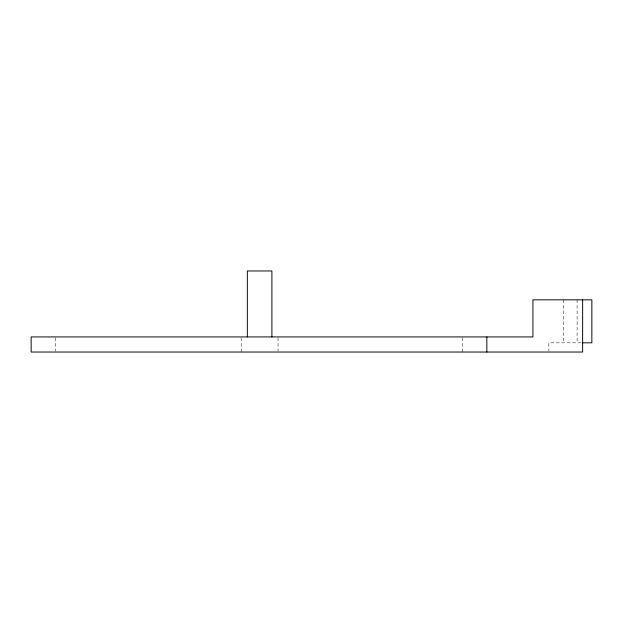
<?xml version="1.0" encoding="UTF-8"?>
<svg xmlns="http://www.w3.org/2000/svg" width="623" height="623" viewBox="0 0 623 623"><rect width="100%" height="100%" fill="white"/><g stroke="black" fill="none" stroke-linecap="round" stroke-linejoin="round"><path stroke-width="0.47" stroke-dasharray="3.12 2.34" d="M581.103 342.821L548.863 342.821L548.863 351.115M577.108 299.834L577.108 342.821M563.597 299.834L563.597 342.821M462.282 337.868L462.282 352.034M278.037 337.868L278.037 351.092M241.187 337.868L241.187 352.034M55.72 337.868L55.72 351.092"/><path stroke-width="0.93" d="M582.637 342.821L591.85 342.821L591.85 299.834L532.938 299.834L532.938 336.926L31.15 336.926L31.15 352.034L582.637 352.034L582.637 299.834M486.843 336.926L486.843 352.034M271.893 336.926L271.893 270.966L247.331 270.966L247.331 336.926"/></g></svg>
